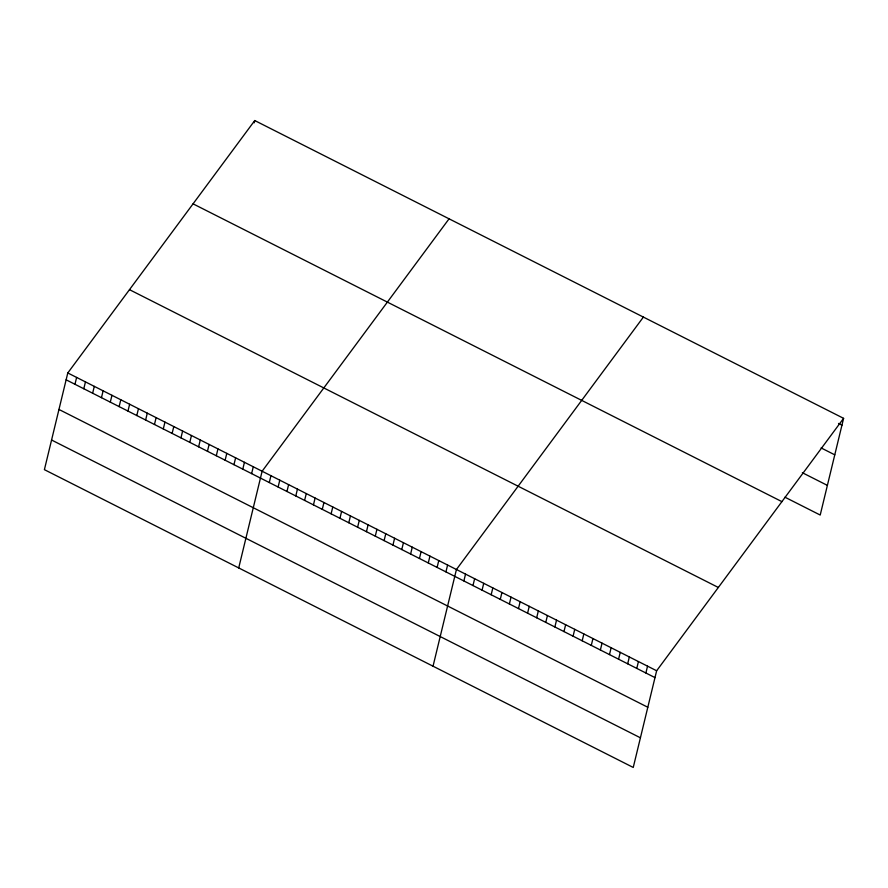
<?xml version="1.0" encoding="UTF-8"?>
<svg xmlns="http://www.w3.org/2000/svg" width="888" height="888" viewBox="0 0 888 888"><rect width="100%" height="100%" fill="white"/><g stroke="black" fill="none" stroke-linecap="round" stroke-linejoin="round"><path stroke-width="1.33" d="M67.788 372.96L44.4 469.663L633.244 767.454L656.643 670.762L843.6 418.337L254.756 120.546L67.788 372.96L656.643 670.762M74.969 384.271L76.623 377.433M83.805 388.744L85.459 381.896M92.641 393.206L94.295 386.369M101.465 397.68L103.119 390.831M110.301 402.142L111.955 395.304M119.136 406.604L120.79 399.767M127.972 411.077L129.626 404.24M136.796 415.54L138.45 408.702M145.632 420.013L147.286 413.164M154.468 424.475L156.122 417.638M163.292 428.948L164.957 422.1M172.128 433.411L173.782 426.573M254.201 122.822L254.756 120.546M180.963 437.873L182.617 431.035M189.799 442.346L191.453 435.509M198.623 446.808L200.288 439.971M207.459 451.282L209.113 444.433M216.295 455.744L217.949 448.906M225.13 460.217L226.784 453.368M233.955 464.679L235.62 457.842M242.79 469.153L244.444 462.304M251.626 473.615L253.28 466.777M238.717 567.932L262.115 471.239L449.073 218.814M269.286 482.55L270.94 475.702M278.122 487.013L279.776 480.175M286.957 491.486L288.611 484.637M295.793 495.948L297.447 489.11M304.617 500.421L306.271 493.573M313.453 504.884L315.107 498.046M322.289 509.346L323.942 502.508M331.113 513.819L332.778 506.97M339.949 518.281L341.603 511.444M348.784 522.755L350.438 515.906M357.62 527.217L359.274 520.379M366.444 531.69L368.109 524.841M375.28 536.152L376.934 529.315M384.116 540.614L385.769 533.777M392.951 545.088L394.605 538.239M401.776 549.55L403.441 542.712M410.611 554.023L412.265 547.175M419.447 558.485L421.101 551.648M428.282 562.959L429.936 556.11M437.107 567.421L438.761 560.583M445.943 571.883L447.596 565.046M433.033 666.211L456.432 569.508L643.389 317.083M463.88 580.952L465.534 574.114M472.982 585.558L474.636 578.721M482.073 590.165L483.727 583.316M491.175 594.76L492.829 587.923M500.277 599.367L501.931 592.529M509.379 603.973L511.033 597.125M518.481 608.569L520.135 601.731M527.583 613.175L529.237 606.326M536.674 617.77L538.339 610.933M545.776 622.377L547.43 615.539M554.878 626.984L556.532 620.135M563.98 631.579L565.634 624.741M573.082 636.185L574.736 629.337M582.184 640.792L583.838 633.943M591.286 645.387L592.94 638.55M600.377 649.994L602.042 643.145M609.479 654.589L611.133 647.752M618.581 659.196L620.235 652.358M627.683 663.802L629.337 656.954M636.785 668.398L638.439 661.56M645.887 673.004L647.541 666.155M843.6 418.337L820.212 515.04L784.948 497.202M838.527 423.454L841.946 425.186M821.123 447.929L834.776 454.834M802.352 472.727L827.383 485.381M193.062 203.84L781.906 501.642M129.493 289.666L718.337 587.468M66.134 379.809L654.989 677.611M58.963 409.457L647.807 707.259M51.571 440.015L640.415 737.806"/></g></svg>
